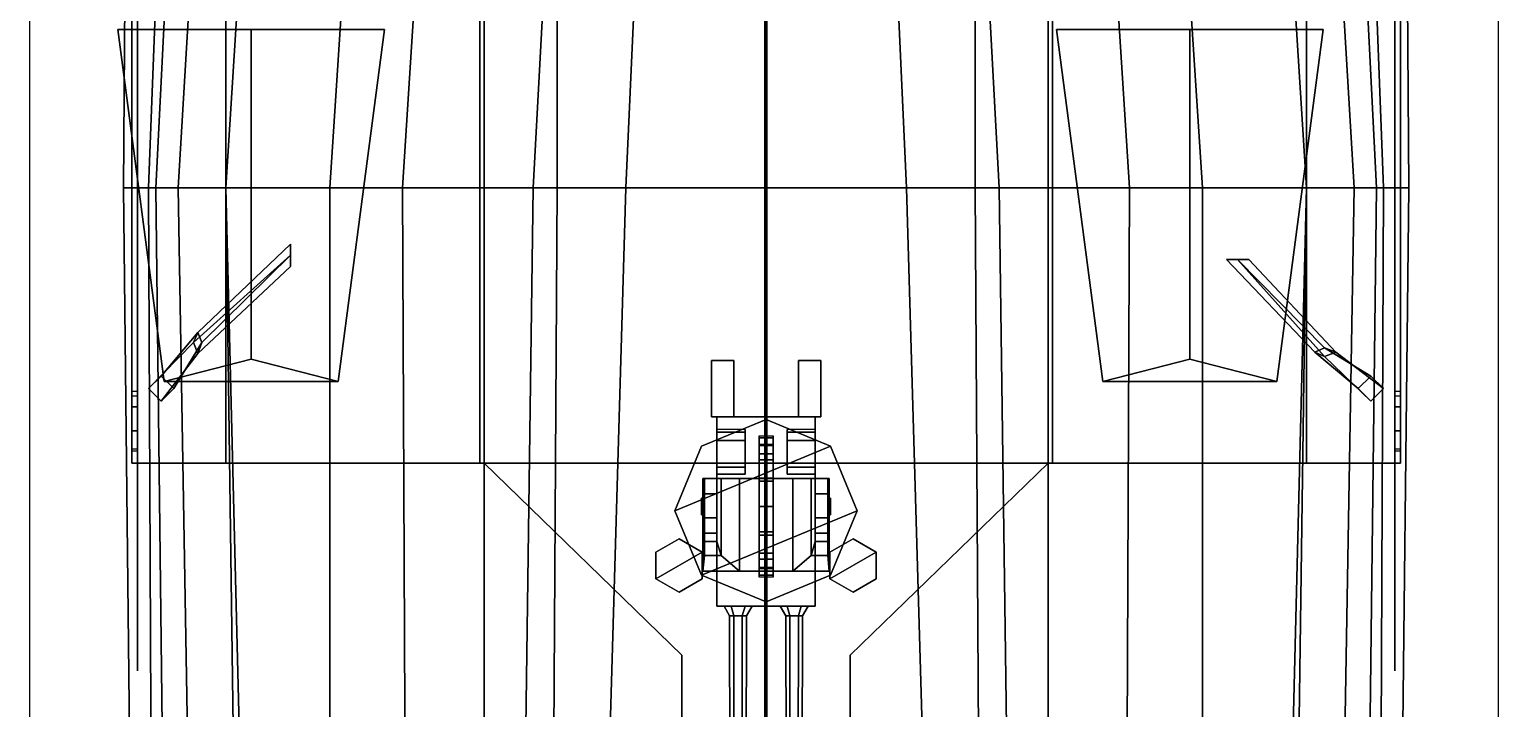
# Model space of a CAD drawing. Header units: millimetres. Extents: x -5.2 to 5.2, y -53.2 to 45.8.
# Drawn here: x -5.25 to 5.22, y -1.81 to 3.03 of the extents above; entities that cross this region are included whole.
import ezdxf

# ---------------------------------------------------------------- set-up
doc = ezdxf.new("R2010")
doc.units = ezdxf.units.MM
doc.header["$XCLIPFRAME"] = 2
for name, color, linetype in [('boats', 1, 'Continuous'), ('drawing', 9, 'Continuous'), ('gun', 1, 'Continuous'), ('railings', 6, 'Continuous'), ('sleeve', 5, 'Continuous'), ('superstructure', 3, 'Continuous'), ('turret', 2, 'Continuous')]:
    doc.layers.add(name, color=color, linetype=linetype)
picture_1 = doc.add_image_def('image1.gif', size_in_pixel=(3078, 4230))

msp = doc.modelspace()

# ---------------------------------------------------------------- linework, layer by layer
for points in [[(-4.48, 16.01, 2.84), (-3.86, 16.01, -0.05), (-4.4, 1.9, -0.05), (-4.58, 1.9, 2.84)], [(-3.85, 16.01, 2.93), (-4.48, 16.01, 2.84), (-4.58, 1.9, 2.84), (-3.85, 1.9, 2.93)], [(-3.85, 16.01, 5.01), (-4.52, 16.01, 4.94), (-4.52, -0.06, 4.89), (-3.85, -0.06, 4.96)], [(-4.52, 16.01, 4.94), (4.52, 16.01, 4.94), (4.52, -0.06, 4.89), (-4.52, -0.06, 4.89)], [(-4.52, 16.01, 4.94), (-4.52, 16.01, 4.84), (-4.52, -0.06, 4.72), (-4.52, -0.06, 4.89)], [(-4.48, -0.06, 4.72), (-4.48, 16.01, 4.84), (-4.48, 16.01, 4.94), (-4.48, -0.06, 4.89)], [(-3.86, 16.01, -0.05), (-3.64, 16.01, -0.6), (-4.35, 1.9, -0.6), (-4.4, 1.9, -0.05)], [(-3.64, 16.01, -0.6), (-3.35, 16.01, -1.15), (-4.19, 1.9, -1.15), (-4.35, 1.9, -0.6)], [(-3.35, 16.01, -1.15), (-2.96, 16.01, -1.7), (-3.85, 1.9, -1.7), (-4.19, 1.9, -1.15)], [(-2.96, 16.01, -1.7), (-2.19, 16.01, -2.46), (-3.11, 1.9, -2.46), (-3.85, 1.9, -1.7)], [(-1.49, 16.01, 3.07), (-3.85, 16.01, 2.93), (-3.85, 1.9, 2.93), (-1.49, 1.9, 3.07)], [(-2.04, 16.01, 5.1), (-3.85, 16.01, 5.01), (-3.85, -0.06, 4.96), (-2.04, -0.06, 5.05)], [(-2.19, 16.01, -2.46), (-1.69, 16.01, -2.76), (-2.59, 1.9, -2.76), (-3.11, 1.9, -2.46)], [(-1.69, 16.01, -2.76), (-0.9, 16.01, -3.2), (-1.66, 1.9, -3.2), (-2.59, 1.9, -2.76)], [(0, 16.01, 5.1), (-2.04, 16.01, 5.1), (-2.04, -0.06, 5.05), (0, -0.06, 5.05)], [(-0.9, 16.01, -3.2), (-0.36, 16.01, -3.4), (-1, 1.9, -3.4), (-1.66, 1.9, -3.2)], [(0, 16.01, 3.07), (-1.49, 16.01, 3.07), (-1.49, 1.9, 3.07), (0, 1.9, 3.07)], [(0, 1.9, -3.5), (-1, 1.9, -3.4), (-0.36, 16.01, -3.4), (0, 16.01, -3.5)], [(0, 1.9, 3.07), (1.49, 1.9, 3.07), (1.49, 16.01, 3.07), (0, 16.01, 3.07)], [(0, 16.01, -3.5), (0.36, 16.01, -3.4), (1, 1.9, -3.4), (0, 1.9, -3.5)], [(0, -0.06, 5.05), (2.04, -0.06, 5.05), (2.04, 16.01, 5.1), (0, 16.01, 5.1)], [(1.66, 1.9, -3.2), (1, 1.9, -3.4), (0.36, 16.01, -3.4), (0.9, 16.01, -3.2)], [(2.59, 1.9, -2.76), (1.66, 1.9, -3.2), (0.9, 16.01, -3.2), (1.69, 16.01, -2.76)], [(1.49, 1.9, 3.07), (3.85, 1.9, 2.93), (3.85, 16.01, 2.93), (1.49, 16.01, 3.07)], [(3.11, 1.9, -2.46), (2.59, 1.9, -2.76), (1.69, 16.01, -2.76), (2.19, 16.01, -2.46)], [(2.04, -0.06, 5.05), (3.85, -0.06, 4.96), (3.85, 16.01, 5.01), (2.04, 16.01, 5.1)], [(3.85, 1.9, -1.7), (3.11, 1.9, -2.46), (2.19, 16.01, -2.46), (2.96, 16.01, -1.7)], [(4.19, 1.9, -1.15), (3.85, 1.9, -1.7), (2.96, 16.01, -1.7), (3.35, 16.01, -1.15)], [(4.35, 1.9, -0.6), (4.19, 1.9, -1.15), (3.35, 16.01, -1.15), (3.64, 16.01, -0.6)], [(4.4, 1.9, -0.05), (4.35, 1.9, -0.6), (3.64, 16.01, -0.6), (3.86, 16.01, -0.05)], [(3.85, 1.9, 2.93), (4.58, 1.9, 2.84), (4.48, 16.01, 2.84), (3.85, 16.01, 2.93)], [(3.85, -0.06, 4.96), (4.52, -0.06, 4.89), (4.52, 16.01, 4.94), (3.85, 16.01, 5.01)], [(4.58, 1.9, 2.84), (4.4, 1.9, -0.05), (3.86, 16.01, -0.05), (4.48, 16.01, 2.84)], [(4.48, 16.01, 4.94), (4.48, 16.01, 4.84), (4.48, -0.06, 4.72), (4.48, -0.06, 4.89)], [(4.52, -0.06, 4.72), (4.52, 16.01, 4.84), (4.52, 16.01, 4.94), (4.52, -0.06, 4.89)], [(-4.52, -0.06, 4.72), (-4.52, 7.871, 4.779), (-4.48, 7.871, 4.779), (-4.48, -0.06, 4.72)], [(-0.01, -21.23, 12.44), (0.005, -21.23, 12.449), (0.005, 7.86, 19.67), (-0.01, 7.86, 19.66)], [(0.005, -21.23, 12.431), (-0.01, -21.23, 12.44), (-0.01, 7.86, 19.66), (0.005, 7.86, 19.65)], [(0.005, -21.23, 12.449), (0.005, -21.23, 12.431), (0.005, 7.86, 19.65), (0.005, 7.86, 19.67)], [(4.48, -0.06, 4.72), (4.48, 7.871, 4.779), (4.52, 7.871, 4.779), (4.52, -0.06, 4.72)], [(-4.58, 1.9, 2.84), (-4.4, 1.9, -0.05), (-4.35, -9.8, -0.05), (-4.45, -9.8, 2.87)], [(-3.85, 1.9, 2.93), (-4.58, 1.9, 2.84), (-4.45, -9.8, 2.87), (-3.56, -9.8, 2.98)], [(-4.4, 1.9, -0.05), (-4.35, 1.9, -0.6), (-4.21, -9.8, -0.6), (-4.35, -9.8, -0.05)], [(-4.35, 1.9, -0.6), (-4.19, 1.9, -1.15), (-3.99, -9.8, -1.15), (-4.21, -9.8, -0.6)], [(-4.19, 1.9, -1.15), (-3.85, 1.9, -1.7), (-3.69, -9.8, -1.7), (-3.99, -9.8, -1.15)], [(-3.85, 1.9, -1.7), (-3.11, 1.9, -2.46), (-3.11, -9.8, -2.46), (-3.69, -9.8, -1.7)], [(-1.49, 1.9, 3.07), (-3.85, 1.9, 2.93), (-3.56, -9.8, 2.98), (-1.56, -9.8, 3.08)], [(-3.11, 1.9, -2.46), (-2.59, 1.9, -2.76), (-2.54, -9.8, -2.96), (-3.11, -9.8, -2.46)], [(-2.59, 1.9, -2.76), (-1.66, 1.9, -3.2), (-1.82, -9.8, -3.35), (-2.54, -9.8, -2.96)], [(-1.66, 1.9, -3.2), (-1, 1.9, -3.4), (-1.34, -9.8, -3.45), (-1.82, -9.8, -3.35)], [(0, 1.9, 3.07), (-1.49, 1.9, 3.07), (-1.56, -9.8, 3.08), (0, -9.8, 3.08)], [(0, -9.8, -3.48), (-1.34, -9.8, -3.45), (-1, 1.9, -3.4), (0, 1.9, -3.5)], [(0, 1.9, -3.5), (1, 1.9, -3.4), (1.34, -9.8, -3.45), (0, -9.8, -3.48)], [(0, -9.8, 3.08), (1.56, -9.8, 3.08), (1.49, 1.9, 3.07), (0, 1.9, 3.07)], [(1.82, -9.8, -3.35), (1.34, -9.8, -3.45), (1, 1.9, -3.4), (1.66, 1.9, -3.2)], [(1.56, -9.8, 3.08), (3.56, -9.8, 2.98), (3.85, 1.9, 2.93), (1.49, 1.9, 3.07)], [(2.54, -9.8, -2.96), (1.82, -9.8, -3.35), (1.66, 1.9, -3.2), (2.59, 1.9, -2.76)], [(3.11, -9.8, -2.46), (2.54, -9.8, -2.96), (2.59, 1.9, -2.76), (3.11, 1.9, -2.46)], [(3.69, -9.8, -1.7), (3.11, -9.8, -2.46), (3.11, 1.9, -2.46), (3.85, 1.9, -1.7)], [(3.56, -9.8, 2.98), (4.45, -9.8, 2.87), (4.58, 1.9, 2.84), (3.85, 1.9, 2.93)], [(3.99, -9.8, -1.15), (3.69, -9.8, -1.7), (3.85, 1.9, -1.7), (4.19, 1.9, -1.15)], [(4.21, -9.8, -0.6), (3.99, -9.8, -1.15), (4.19, 1.9, -1.15), (4.35, 1.9, -0.6)], [(4.35, -9.8, -0.05), (4.21, -9.8, -0.6), (4.35, 1.9, -0.6), (4.4, 1.9, -0.05)], [(4.45, -9.8, 2.87), (4.35, -9.8, -0.05), (4.4, 1.9, -0.05), (4.58, 1.9, 2.84)], [(-4.05, 0.87, 7.55), (-4.08, 0.8, 7.58), (-3.39, 1.42, 8.03), (-3.39, 1.5, 7.98)], [(-4.02, 0.8, 7.52), (-4.05, 0.87, 7.55), (-3.39, 1.5, 7.98), (-3.39, 1.42, 7.93)], [(-3.39, 1.5, 7.98), (-3.39, 1.42, 8.03), (-3.39, 1.34, 7.98), (-3.39, 1.42, 7.93)], [(-4.08, 0.8, 7.58), (-4.05, 0.72, 7.55), (-3.39, 1.34, 7.98), (-3.39, 1.42, 8.03)], [(-4.05, 0.72, 7.55), (-4.02, 0.8, 7.52), (-3.39, 1.42, 7.93), (-3.39, 1.34, 7.98)], [(3.91, 0.73, 7.55), (3.98, 0.7, 7.58), (3.36, 1.39, 8.03), (3.28, 1.39, 7.98)], [(3.98, 0.76, 7.52), (3.91, 0.73, 7.55), (3.28, 1.39, 7.98), (3.36, 1.39, 7.93)], [(3.28, 1.39, 7.98), (3.36, 1.39, 8.03), (3.44, 1.39, 7.98), (3.36, 1.39, 7.93)], [(3.98, 0.7, 7.58), (4.06, 0.73, 7.55), (3.44, 1.39, 7.98), (3.36, 1.39, 8.03)], [(4.06, 0.73, 7.55), (3.98, 0.76, 7.52), (3.36, 1.39, 7.93), (3.44, 1.39, 7.98)], [(-4.31, 0.56, 7.02), (-4.4, 0.47, 7.02), (-4.08, 0.8, 7.58), (-4.05, 0.87, 7.55)], [(-4.22, 0.47, 7.02), (-4.31, 0.56, 7.02), (-4.05, 0.87, 7.55), (-4.02, 0.8, 7.52)], [(-4.4, 0.47, 7.02), (-4.31, 0.38, 7.02), (-4.05, 0.72, 7.55), (-4.08, 0.8, 7.58)], [(-4.31, 0.38, 7.02), (-4.22, 0.47, 7.02), (-4.02, 0.8, 7.52), (-4.05, 0.72, 7.55)], [(4.31, 0.56, 7.02), (4.22, 0.47, 7.02), (3.91, 0.73, 7.55), (3.98, 0.76, 7.52)], [(4.4, 0.47, 7.02), (4.31, 0.56, 7.02), (3.98, 0.76, 7.52), (4.06, 0.73, 7.55)], [(4.22, 0.47, 7.02), (4.31, 0.38, 7.02), (3.98, 0.7, 7.58), (3.91, 0.73, 7.55)], [(4.31, 0.38, 7.02), (4.4, 0.47, 7.02), (4.06, 0.73, 7.55), (3.98, 0.7, 7.58)], [(-4.31, 0.56, 4.89), (-4.4, 0.47, 4.89), (-4.4, 0.47, 7.02), (-4.31, 0.56, 7.02)], [(-4.22, 0.47, 4.89), (-4.31, 0.56, 4.89), (-4.31, 0.56, 7.02), (-4.22, 0.47, 7.02)], [(4.31, 0.56, 4.89), (4.22, 0.47, 4.89), (4.22, 0.47, 7.02), (4.31, 0.56, 7.02)], [(4.4, 0.47, 4.89), (4.31, 0.56, 4.89), (4.31, 0.56, 7.02), (4.4, 0.47, 7.02)], [(-4.52, 0.04, 2.84), (-4.52, 0.17, 3.33), (-4.52, 0.34, 3.33), (-4.52, 0.45, 2.84)], [(-4.52, 0.45, 2.84), (-4.52, 0.34, 3.33), (-4.48, 0.34, 3.33), (-4.48, 0.45, 2.84)], [(-4.48, 0.34, 3.33), (-4.48, 0.17, 3.33), (-4.48, 0.04, 2.84), (-4.48, 0.45, 2.84)], [(-4.4, 0.47, 4.89), (-4.31, 0.38, 4.89), (-4.31, 0.38, 7.02), (-4.4, 0.47, 7.02)], [(-4.31, 0.38, 4.89), (-4.22, 0.47, 4.89), (-4.22, 0.47, 7.02), (-4.31, 0.38, 7.02)], [(4.22, 0.47, 4.89), (4.31, 0.38, 4.89), (4.31, 0.38, 7.02), (4.22, 0.47, 7.02)], [(4.31, 0.38, 4.89), (4.4, 0.47, 4.89), (4.4, 0.47, 7.02), (4.31, 0.38, 7.02)], [(4.48, 0.04, 2.84), (4.48, 0.17, 3.33), (4.48, 0.34, 3.33), (4.48, 0.45, 2.84)], [(4.48, 0.45, 2.84), (4.48, 0.34, 3.33), (4.52, 0.34, 3.33), (4.52, 0.45, 2.84)], [(4.52, 0.34, 3.33), (4.52, 0.17, 3.33), (4.52, 0.04, 2.84), (4.52, 0.45, 2.84)], [(-4.48, 0.418, 4.724), (-4.48, 0.34, 4.52), (-4.52, 0.34, 4.52), (-4.52, 0.418, 4.724)], [(-4.52, 0.418, 4.724), (-4.52, 0.34, 4.52), (-4.52, 0.17, 4.52), (-4.52, 0.024, 4.721)], [(-4.52, 0.34, 4.52), (-4.52, 0.34, 3.33), (-4.52, 0.17, 3.33), (-4.52, 0.17, 4.52)], [(-4.48, 0.34, 4.52), (-4.48, 0.34, 3.33), (-4.52, 0.34, 3.33), (-4.52, 0.34, 4.52)], [(-4.48, 0.17, 4.52), (-4.48, 0.34, 4.52), (-4.48, 0.418, 4.724), (-4.48, 0.024, 4.721)], [(-4.48, 0.17, 3.33), (-4.48, 0.34, 3.33), (-4.48, 0.34, 4.52), (-4.48, 0.17, 4.52)], [(4.48, 0.418, 4.724), (4.48, 0.34, 4.52), (4.48, 0.17, 4.52), (4.48, 0.024, 4.721)], [(4.52, 0.418, 4.724), (4.52, 0.34, 4.52), (4.48, 0.34, 4.52), (4.48, 0.418, 4.724)], [(4.48, 0.34, 4.52), (4.48, 0.34, 3.33), (4.48, 0.17, 3.33), (4.48, 0.17, 4.52)], [(4.52, 0.34, 4.52), (4.52, 0.34, 3.33), (4.48, 0.34, 3.33), (4.48, 0.34, 4.52)], [(4.52, 0.17, 4.52), (4.52, 0.34, 4.52), (4.52, 0.418, 4.724), (4.52, 0.024, 4.721)], [(4.52, 0.17, 3.33), (4.52, 0.34, 3.33), (4.52, 0.34, 4.52), (4.52, 0.17, 4.52)], [(-4.52, 0.024, 4.721), (-4.52, 0.17, 4.52), (-4.48, 0.17, 4.52), (-4.48, 0.024, 4.721)], [(-4.52, 0.17, 4.52), (-4.52, 0.17, 3.33), (-4.48, 0.17, 3.33), (-4.48, 0.17, 4.52)], [(-4.48, 0.04, 2.84), (-4.48, 0.17, 3.33), (-4.52, 0.17, 3.33), (-4.52, 0.04, 2.84)], [(4.48, 0.17, 4.52), (4.48, 0.17, 3.33), (4.52, 0.17, 3.33), (4.52, 0.17, 4.52)], [(4.52, 0.04, 2.84), (4.52, 0.17, 3.33), (4.48, 0.17, 3.33), (4.48, 0.04, 2.84)], [(4.48, 0.024, 4.721), (4.48, 0.17, 4.52), (4.52, 0.17, 4.52), (4.52, 0.024, 4.721)], [(-4.52, -0.06, 4.89), (-4.52, -0.06, 4.72), (-4.48, -0.06, 4.72), (-4.48, -0.06, 4.89)], [(4.48, -0.06, 4.89), (4.48, -0.06, 4.72), (4.52, -0.06, 4.72), (4.52, -0.06, 4.89)]]:
    msp.add_3dface(points)
at = {"layer": 'boats'}
for points in [[(-4.29, 0.52, 6.4), (-3.67, 0.68, 5.38), (-3.67, 3.03, 5.38), (-4.62, 3.03, 6.27)], [(-4.62, 3.03, 6.27), (-3.67, 3.03, 5.38), (-3.67, 0.68, 5.38), (-4.29, 0.52, 6.4)], [(-2.72, 3.03, 6.27), (-3.67, 3.03, 5.38), (-3.67, 0.68, 5.38), (-3.05, 0.52, 6.4)], [(-3.05, 0.52, 6.4), (-3.67, 0.68, 5.38), (-3.67, 3.03, 5.38), (-2.72, 3.03, 6.27)], [(2.07, 3.03, 6.27), (3.02, 3.03, 5.38), (3.02, 0.68, 5.38), (2.4, 0.52, 6.4)], [(2.4, 0.52, 6.4), (3.02, 0.68, 5.38), (3.02, 3.03, 5.38), (2.07, 3.03, 6.27)], [(3.64, 0.52, 6.4), (3.02, 0.68, 5.38), (3.02, 3.03, 5.38), (3.97, 3.03, 6.27)], [(3.97, 3.03, 6.27), (3.02, 3.03, 5.38), (3.02, 0.68, 5.38), (3.64, 0.52, 6.4)], [(-4.29, 0.52, 6.4), (-3.67, 0.68, 5.38), (-3.67, 0.68, 5.38), (-3.05, 0.52, 6.4)], [(-3.05, 0.52, 6.4), (-3.67, 0.68, 5.38), (-3.67, 0.68, 5.38), (-4.29, 0.52, 6.4)], [(3.64, 0.52, 6.4), (3.02, 0.68, 5.38), (3.02, 0.68, 5.38), (2.4, 0.52, 6.4)], [(2.4, 0.52, 6.4), (3.02, 0.68, 5.38), (3.02, 0.68, 5.38), (3.64, 0.52, 6.4)]]:
    msp.add_3dface(points, dxfattribs=at)
at = {"layer": 'gun'}
for points in [[(-0.255, -3.19, 6.24), (-0.228, -3.19, 6.288), (-0.23, -1.15, 6.292), (-0.26, -1.15, 6.24)], [(-0.228, -3.19, 6.192), (-0.255, -3.19, 6.24), (-0.26, -1.15, 6.24), (-0.23, -1.15, 6.188)], [(-0.228, -3.19, 6.288), (-0.173, -3.19, 6.288), (-0.17, -1.15, 6.292), (-0.23, -1.15, 6.292)], [(-0.173, -3.19, 6.192), (-0.228, -3.19, 6.192), (-0.23, -1.15, 6.188), (-0.17, -1.15, 6.188)], [(-0.173, -3.19, 6.288), (-0.145, -3.19, 6.24), (-0.14, -1.15, 6.24), (-0.17, -1.15, 6.292)], [(-0.145, -3.19, 6.24), (-0.173, -3.19, 6.192), (-0.17, -1.15, 6.188), (-0.14, -1.15, 6.24)], [(0.145, -3.19, 6.24), (0.172, -3.19, 6.288), (0.17, -1.15, 6.292), (0.14, -1.15, 6.24)], [(0.172, -3.19, 6.192), (0.145, -3.19, 6.24), (0.14, -1.15, 6.24), (0.17, -1.15, 6.188)], [(0.172, -3.19, 6.288), (0.227, -3.19, 6.288), (0.23, -1.15, 6.292), (0.17, -1.15, 6.292)], [(0.227, -3.19, 6.192), (0.172, -3.19, 6.192), (0.17, -1.15, 6.188), (0.23, -1.15, 6.188)], [(0.227, -3.19, 6.288), (0.255, -3.19, 6.24), (0.26, -1.15, 6.24), (0.23, -1.15, 6.292)], [(0.255, -3.19, 6.24), (0.227, -3.19, 6.192), (0.23, -1.15, 6.188), (0.26, -1.15, 6.24)]]:
    msp.add_3dface(points, dxfattribs=at)
at = {"layer": 'railings'}
for points in [[(-4.48, 5.21, 3.87), (-4.48, 5.21, 3.93), (-4.48, -1.48, 3.93), (-4.48, -1.48, 3.87)], [(-4.48, -1.48, 3.87), (-4.48, -1.48, 3.93), (-4.48, 5.21, 3.93), (-4.48, 5.21, 3.87)], [(-4.48, -1.48, 3.46), (-4.48, -1.48, 3.52), (-4.48, 5.21, 3.52), (-4.48, 5.21, 3.46)], [(-4.48, 5.21, 3.46), (-4.48, 5.21, 3.52), (-4.48, -1.48, 3.52), (-4.48, -1.48, 3.46)], [(-4.48, 5.21, 3.22), (-4.48, 5.21, 3.28), (-4.48, -1.48, 3.28), (-4.48, -1.48, 3.22)], [(-4.48, -1.48, 3.22), (-4.48, -1.48, 3.28), (-4.48, 5.21, 3.28), (-4.48, 5.21, 3.22)], [(4.48, -1.48, 3.22), (4.48, -1.48, 3.28), (4.48, 5.21, 3.28), (4.48, 5.21, 3.22)], [(4.48, 5.21, 3.22), (4.48, 5.21, 3.28), (4.48, -1.48, 3.28), (4.48, -1.48, 3.22)], [(4.48, 5.21, 3.46), (4.48, 5.21, 3.52), (4.48, -1.48, 3.52), (4.48, -1.48, 3.46)], [(4.48, -1.48, 3.46), (4.48, -1.48, 3.52), (4.48, 5.21, 3.52), (4.48, 5.21, 3.46)], [(4.48, -1.48, 3.87), (4.48, -1.48, 3.93), (4.48, 5.21, 3.93), (4.48, 5.21, 3.87)], [(4.48, 5.21, 3.87), (4.48, 5.21, 3.93), (4.48, -1.48, 3.93), (4.48, -1.48, 3.87)], [(-4.48, 1.73, 2.84), (-4.48, 1.79, 2.84), (-4.48, 1.79, 3.93), (-4.48, 1.73, 3.93)], [(-4.48, 1.73, 3.93), (-4.48, 1.79, 3.93), (-4.48, 1.79, 2.84), (-4.48, 1.73, 2.84)], [(4.48, 1.73, 2.84), (4.48, 1.79, 2.84), (4.48, 1.79, 3.93), (4.48, 1.73, 3.93)], [(4.48, 1.73, 3.93), (4.48, 1.79, 3.93), (4.48, 1.79, 2.84), (4.48, 1.73, 2.84)], [(-4.48, -0.01, 2.84), (-4.48, 0.05, 2.84), (-4.48, 0.05, 3.93), (-4.48, -0.01, 3.93)], [(-4.48, -0.01, 3.93), (-4.48, 0.05, 3.93), (-4.48, 0.05, 2.84), (-4.48, -0.01, 2.84)], [(4.48, -0.01, 2.84), (4.48, 0.05, 2.84), (4.48, 0.05, 3.93), (4.48, -0.01, 3.93)], [(4.48, -0.01, 3.93), (4.48, 0.05, 3.93), (4.48, 0.05, 2.84), (4.48, -0.01, 2.84)], [(-2.01, -0.13, 5.02), (-2.01, -0.07, 5.02), (-2.01, -0.07, 5.94), (-2.01, -0.13, 5.94)], [(-2.01, -0.13, 5.94), (-2.01, -0.07, 5.94), (-2.01, -0.07, 5.02), (-2.01, -0.13, 5.02)], [(2.01, -0.13, 5.94), (2.01, -0.07, 5.94), (2.01, -0.07, 5.02), (2.01, -0.13, 5.02)], [(2.01, -0.13, 5.02), (2.01, -0.07, 5.02), (2.01, -0.07, 5.94), (2.01, -0.13, 5.94)], [(-2.01, -2.19, 5.85), (-2.01, -2.19, 5.91), (-2.01, -0.13, 5.94), (-2.01, -0.13, 5.88)], [(-2.01, -0.13, 5.88), (-2.01, -0.13, 5.94), (-2.01, -2.19, 5.91), (-2.01, -2.19, 5.85)], [(-2.01, -0.13, 5.56), (-2.01, -0.13, 5.62), (-2.01, -2.19, 5.59), (-2.01, -2.19, 5.53)], [(-2.01, -2.19, 5.53), (-2.01, -2.19, 5.59), (-2.01, -0.13, 5.62), (-2.01, -0.13, 5.56)], [(2.01, -2.19, 5.53), (2.01, -2.19, 5.59), (2.01, -0.13, 5.62), (2.01, -0.13, 5.56)], [(2.01, -0.13, 5.56), (2.01, -0.13, 5.62), (2.01, -2.19, 5.59), (2.01, -2.19, 5.53)], [(2.01, -0.13, 5.88), (2.01, -0.13, 5.94), (2.01, -2.19, 5.91), (2.01, -2.19, 5.85)], [(2.01, -2.19, 5.85), (2.01, -2.19, 5.91), (2.01, -0.13, 5.94), (2.01, -0.13, 5.88)], [(-4.48, -1.54, 3.93), (-4.48, -1.48, 3.93), (-4.48, -1.48, 2.84), (-4.48, -1.54, 2.84)], [(-4.48, -1.54, 2.84), (-4.48, -1.48, 2.84), (-4.48, -1.48, 3.93), (-4.48, -1.54, 3.93)], [(4.48, -1.54, 3.93), (4.48, -1.48, 3.93), (4.48, -1.48, 2.84), (4.48, -1.54, 2.84)], [(4.48, -1.54, 2.84), (4.48, -1.48, 2.84), (4.48, -1.48, 3.93), (4.48, -1.54, 3.93)]]:
    msp.add_3dface(points, dxfattribs=at)
at = {"layer": 'sleeve'}
for points in [[(-0.23, 0.67, 6.41), (-0.23, 0.67, 6.18), (-0.39, 0.67, 6.18), (-0.39, 0.67, 6.41)], [(-0.39, 0.67, 6.41), (-0.39, 0.67, 6.18), (-0.39, 0.27, 6.18), (-0.39, 0.27, 6.41)], [(-0.39, 0.67, 6.18), (-0.23, 0.67, 6.18), (-0.23, 0.27, 6.18), (-0.39, 0.27, 6.18)], [(-0.39, 0.27, 6.41), (-0.23, 0.27, 6.41), (-0.23, 0.67, 6.41), (-0.39, 0.67, 6.41)], [(-0.23, 0.27, 6.41), (-0.23, 0.27, 6.18), (-0.23, 0.67, 6.18), (-0.23, 0.67, 6.41)], [(0.23, 0.67, 6.41), (0.23, 0.67, 6.18), (0.23, 0.27, 6.18), (0.23, 0.27, 6.41)], [(0.23, 0.27, 6.41), (0.39, 0.27, 6.41), (0.39, 0.67, 6.41), (0.23, 0.67, 6.41)], [(0.23, 0.67, 6.18), (0.39, 0.67, 6.18), (0.39, 0.27, 6.18), (0.23, 0.27, 6.18)], [(0.39, 0.67, 6.41), (0.39, 0.67, 6.18), (0.23, 0.67, 6.18), (0.23, 0.67, 6.41)], [(0.39, 0.27, 6.41), (0.39, 0.27, 6.18), (0.39, 0.67, 6.18), (0.39, 0.67, 6.41)], [(-0.39, 0.27, 6.18), (-0.35, 0.27, 6.18), (-0.35, 0.27, 6.41), (-0.39, 0.27, 6.41)], [(0.35, 0.27, 6.49), (0.35, 0.27, 6.12), (-0.35, 0.27, 6.12), (-0.35, 0.27, 6.49)], [(-0.35, 0.27, 6.49), (-0.35, 0.27, 6.12), (-0.35, -1.08, 6.12), (-0.35, -1.08, 6.49)], [(-0.35, 0.27, 6.12), (0.35, 0.27, 6.12), (0.35, -1.08, 6.12), (-0.35, -1.08, 6.12)], [(-0.35, -1.08, 6.49), (0.35, -1.08, 6.49), (0.35, 0.27, 6.49), (-0.35, 0.27, 6.49)], [(0.35, -1.08, 6.49), (0.35, -1.08, 6.12), (0.35, 0.27, 6.12), (0.35, 0.27, 6.49)], [(0.35, 0.27, 6.18), (0.39, 0.27, 6.18), (0.39, 0.27, 6.41), (0.35, 0.27, 6.41)], [(-0.15, 0.16, 6.7), (-0.15, 0.18, 6.49), (-0.35, 0.18, 6.49), (-0.35, 0.16, 6.7)], [(-0.35, 0.16, 6.7), (-0.35, 0.18, 6.49), (-0.35, -0.09, 6.49), (-0.35, -0.09, 6.58)], [(-0.15, 0.1, 6.8), (-0.15, 0.16, 6.7), (-0.35, 0.16, 6.7), (-0.35, 0.1, 6.8)], [(-0.35, 0.1, 6.8), (-0.35, 0.16, 6.7), (-0.35, -0.09, 6.58), (-0.35, -0.14, 6.73)], [(-0.15, -0.09, 6.58), (-0.15, -0.09, 6.49), (-0.15, 0.18, 6.49), (-0.15, 0.16, 6.7)], [(-0.15, -0.14, 6.73), (-0.15, -0.09, 6.58), (-0.15, 0.16, 6.7), (-0.15, 0.1, 6.8)], [(-0.05, 0.12, 6.047), (-0.05, 0.134, 6.12), (0.05, 0.134, 6.12), (0.05, 0.12, 6.047)], [(-0.05, 0.12, 6.047), (-0.05, 0.134, 6.12), (-0.05, 0.074, 6.12), (-0.05, 0.064, 6.07)], [(-0.05, 0.005, 5.875), (-0.05, 0.12, 6.047), (0.05, 0.12, 6.047), (0.05, 0.005, 5.875)], [(-0.05, 0.005, 5.875), (-0.05, 0.12, 6.047), (-0.05, 0.064, 6.07), (-0.05, -0.038, 5.918)], [(0.05, 0.12, 6.047), (0.05, 0.134, 6.12), (0.05, 0.074, 6.12), (0.05, 0.064, 6.07)], [(0.05, 0.005, 5.875), (0.05, 0.12, 6.047), (0.05, 0.064, 6.07), (0.05, -0.038, 5.918)], [(0.35, 0.16, 6.7), (0.35, 0.18, 6.49), (0.15, 0.18, 6.49), (0.15, 0.16, 6.7)], [(0.15, 0.16, 6.7), (0.15, 0.18, 6.49), (0.15, -0.09, 6.49), (0.15, -0.09, 6.58)], [(0.15, 0.1, 6.8), (0.15, 0.16, 6.7), (0.15, -0.09, 6.58), (0.15, -0.14, 6.73)], [(0.35, 0.1, 6.8), (0.35, 0.16, 6.7), (0.15, 0.16, 6.7), (0.15, 0.1, 6.8)], [(0.35, -0.09, 6.58), (0.35, -0.09, 6.49), (0.35, 0.18, 6.49), (0.35, 0.16, 6.7)], [(0.35, -0.14, 6.73), (0.35, -0.09, 6.58), (0.35, 0.16, 6.7), (0.35, 0.1, 6.8)], [(-0.35, -0.14, 6.73), (-0.15, -0.14, 6.73), (-0.15, 0.1, 6.8), (-0.35, 0.1, 6.8)], [(-0.05, 0.064, 6.07), (-0.05, 0.074, 6.12), (0.05, 0.074, 6.12), (0.05, 0.064, 6.07)], [(-0.05, -0.038, 5.918), (-0.05, 0.064, 6.07), (0.05, 0.064, 6.07), (0.05, -0.038, 5.918)], [(-0.05, -0.167, 5.76), (-0.05, 0.005, 5.875), (0.05, 0.005, 5.875), (0.05, -0.167, 5.76)], [(-0.05, -0.167, 5.76), (-0.05, 0.005, 5.875), (-0.05, -0.038, 5.918), (-0.05, -0.19, 5.816)], [(0.05, -0.167, 5.76), (0.05, 0.005, 5.875), (0.05, -0.038, 5.918), (0.05, -0.19, 5.816)], [(0.15, -0.14, 6.73), (0.35, -0.14, 6.73), (0.35, 0.1, 6.8), (0.15, 0.1, 6.8)], [(-0.35, -0.09, 6.58), (-0.15, -0.09, 6.58), (-0.15, -0.14, 6.73), (-0.35, -0.14, 6.73)], [(-0.35, -0.09, 6.49), (-0.15, -0.09, 6.49), (-0.15, -0.09, 6.58), (-0.35, -0.09, 6.58)], [(-0.05, -0.19, 5.816), (-0.05, -0.038, 5.918), (0.05, -0.038, 5.918), (0.05, -0.19, 5.816)], [(0.15, -0.09, 6.49), (0.35, -0.09, 6.49), (0.35, -0.09, 6.58), (0.15, -0.09, 6.58)], [(0.15, -0.09, 6.58), (0.35, -0.09, 6.58), (0.35, -0.14, 6.73), (0.15, -0.14, 6.73)], [(-0.05, -0.37, 5.72), (-0.05, -0.167, 5.76), (0.05, -0.167, 5.76), (0.05, -0.37, 5.72)], [(-0.05, -0.37, 5.72), (-0.05, -0.167, 5.76), (-0.05, -0.19, 5.816), (-0.05, -0.37, 5.78)], [(-0.05, -0.37, 5.78), (-0.05, -0.19, 5.816), (0.05, -0.19, 5.816), (0.05, -0.37, 5.78)], [(0.05, -0.37, 5.72), (0.05, -0.167, 5.76), (0.05, -0.19, 5.816), (0.05, -0.37, 5.78)], [(-0.46, -0.31, 6.25), (-0.46, -0.43, 6.25), (-0.46, -0.4, 6.302), (-0.46, -0.34, 6.302)], [(-0.46, -0.34, 6.198), (-0.46, -0.4, 6.198), (-0.46, -0.43, 6.25), (-0.46, -0.31, 6.25)], [(-0.44, -0.34, 6.302), (-0.44, -0.31, 6.25), (-0.46, -0.31, 6.25), (-0.46, -0.34, 6.302)], [(-0.44, -0.31, 6.25), (-0.44, -0.34, 6.198), (-0.46, -0.34, 6.198), (-0.46, -0.31, 6.25)], [(0.44, -0.31, 6.25), (0.44, -0.34, 6.302), (0.46, -0.34, 6.302), (0.46, -0.31, 6.25)], [(0.44, -0.34, 6.198), (0.44, -0.31, 6.25), (0.46, -0.31, 6.25), (0.46, -0.34, 6.198)], [(0.46, -0.34, 6.302), (0.46, -0.4, 6.302), (0.46, -0.43, 6.25), (0.46, -0.31, 6.25)], [(0.46, -0.31, 6.25), (0.46, -0.43, 6.25), (0.46, -0.4, 6.198), (0.46, -0.34, 6.198)], [(-0.44, -0.4, 6.302), (-0.44, -0.34, 6.302), (-0.46, -0.34, 6.302), (-0.46, -0.4, 6.302)], [(-0.44, -0.34, 6.198), (-0.44, -0.4, 6.198), (-0.46, -0.4, 6.198), (-0.46, -0.34, 6.198)], [(-0.44, -0.43, 6.25), (-0.44, -0.4, 6.302), (-0.46, -0.4, 6.302), (-0.46, -0.43, 6.25)], [(-0.44, -0.4, 6.198), (-0.44, -0.43, 6.25), (-0.46, -0.43, 6.25), (-0.46, -0.4, 6.198)], [(-0.05, -0.573, 5.76), (-0.05, -0.37, 5.72), (0.05, -0.37, 5.72), (0.05, -0.573, 5.76)], [(-0.05, -0.55, 5.816), (-0.05, -0.37, 5.78), (0.05, -0.37, 5.78), (0.05, -0.55, 5.816)], [(-0.05, -0.573, 5.76), (-0.05, -0.37, 5.72), (-0.05, -0.37, 5.78), (-0.05, -0.55, 5.816)], [(0.05, -0.573, 5.76), (0.05, -0.37, 5.72), (0.05, -0.37, 5.78), (0.05, -0.55, 5.816)], [(0.44, -0.34, 6.302), (0.44, -0.4, 6.302), (0.46, -0.4, 6.302), (0.46, -0.34, 6.302)], [(0.44, -0.4, 6.198), (0.44, -0.34, 6.198), (0.46, -0.34, 6.198), (0.46, -0.4, 6.198)], [(0.44, -0.4, 6.302), (0.44, -0.43, 6.25), (0.46, -0.43, 6.25), (0.46, -0.4, 6.302)], [(0.44, -0.43, 6.25), (0.44, -0.4, 6.198), (0.46, -0.4, 6.198), (0.46, -0.43, 6.25)], [(-0.05, -0.702, 5.918), (-0.05, -0.55, 5.816), (0.05, -0.55, 5.816), (0.05, -0.702, 5.918)], [(-0.05, -0.745, 5.875), (-0.05, -0.573, 5.76), (-0.05, -0.55, 5.816), (-0.05, -0.702, 5.918)], [(-0.05, -0.745, 5.875), (-0.05, -0.573, 5.76), (0.05, -0.573, 5.76), (0.05, -0.745, 5.875)], [(0.05, -0.745, 5.875), (0.05, -0.573, 5.76), (0.05, -0.55, 5.816), (0.05, -0.702, 5.918)], [(-0.05, -0.804, 6.07), (-0.05, -0.702, 5.918), (0.05, -0.702, 5.918), (0.05, -0.804, 6.07)], [(-0.05, -0.86, 6.047), (-0.05, -0.745, 5.875), (-0.05, -0.702, 5.918), (-0.05, -0.804, 6.07)], [(0.05, -0.86, 6.047), (0.05, -0.745, 5.875), (0.05, -0.702, 5.918), (0.05, -0.804, 6.07)], [(-0.05, -0.86, 6.047), (-0.05, -0.745, 5.875), (0.05, -0.745, 5.875), (0.05, -0.86, 6.047)], [(-0.05, -0.814, 6.12), (-0.05, -0.804, 6.07), (0.05, -0.804, 6.07), (0.05, -0.814, 6.12)], [(-0.05, -0.874, 6.12), (-0.05, -0.86, 6.047), (-0.05, -0.804, 6.07), (-0.05, -0.814, 6.12)], [(0.05, -0.874, 6.12), (0.05, -0.86, 6.047), (0.05, -0.804, 6.07), (0.05, -0.814, 6.12)], [(-0.05, -0.874, 6.12), (-0.05, -0.86, 6.047), (0.05, -0.86, 6.047), (0.05, -0.874, 6.12)], [(-0.35, -1.08, 6.12), (0.35, -1.08, 6.12), (0.35, -1.08, 6.49), (-0.35, -1.08, 6.49)], [(-0.26, -1.15, 6.24), (-0.23, -1.15, 6.292), (-0.25, -1.08, 6.327), (-0.3, -1.08, 6.24)], [(-0.23, -1.15, 6.188), (-0.26, -1.15, 6.24), (-0.3, -1.08, 6.24), (-0.25, -1.08, 6.153)], [(-0.23, -1.15, 6.292), (-0.17, -1.15, 6.292), (-0.15, -1.08, 6.327), (-0.25, -1.08, 6.327)], [(-0.17, -1.15, 6.188), (-0.23, -1.15, 6.188), (-0.25, -1.08, 6.153), (-0.15, -1.08, 6.153)], [(-0.17, -1.15, 6.292), (-0.14, -1.15, 6.24), (-0.1, -1.08, 6.24), (-0.15, -1.08, 6.327)], [(-0.14, -1.15, 6.24), (-0.17, -1.15, 6.188), (-0.15, -1.08, 6.153), (-0.1, -1.08, 6.24)], [(0.14, -1.15, 6.24), (0.17, -1.15, 6.292), (0.15, -1.08, 6.327), (0.1, -1.08, 6.24)], [(0.17, -1.15, 6.188), (0.14, -1.15, 6.24), (0.1, -1.08, 6.24), (0.15, -1.08, 6.153)], [(0.17, -1.15, 6.292), (0.23, -1.15, 6.292), (0.25, -1.08, 6.327), (0.15, -1.08, 6.327)], [(0.23, -1.15, 6.188), (0.17, -1.15, 6.188), (0.15, -1.08, 6.153), (0.25, -1.08, 6.153)], [(0.23, -1.15, 6.292), (0.26, -1.15, 6.24), (0.3, -1.08, 6.24), (0.25, -1.08, 6.327)], [(0.26, -1.15, 6.24), (0.23, -1.15, 6.188), (0.25, -1.08, 6.153), (0.3, -1.08, 6.24)]]:
    msp.add_3dface(points, dxfattribs=at)
at = {"layer": 'superstructure'}
for points in [[(2.01, -2.19, 5.02), (2.01, 8.24, 5.02), (-2.01, 8.24, 5.02), (-2.01, -2.19, 5.02)], [(-2.01, 8.24, 5.02), (-2.01, 8.24, 3.04), (-2.01, -0.06, 3.04), (-2.01, -0.06, 5.02)], [(2.01, -0.06, 3.04), (2.01, 8.24, 3.04), (2.01, 8.24, 5.02), (2.01, -0.06, 5.02)], [(-2.01, -0.06, 5.02), (-2.01, -0.06, 4.83), (-2.01, -2.19, 4.83), (-2.01, -2.19, 5.02)], [(-2.01, -2.19, 4.83), (-2.01, -0.06, 4.83), (2.01, -0.06, 4.83), (2.01, -2.19, 4.83)], [(-2.01, -0.06, 4.83), (-2.01, -0.06, 3.07), (-0.6, -1.43, 3.07), (-0.6, -1.43, 4.83)], [(0.6, -1.43, 3.07), (2.01, -0.06, 3.07), (2.01, -0.06, 4.83), (0.6, -1.43, 4.83)], [(2.01, -2.19, 4.83), (2.01, -0.06, 4.83), (2.01, -0.06, 5.02), (2.01, -2.19, 5.02)], [(-0.6, -1.43, 4.83), (-0.6, -1.43, 3.07), (-0.6, -9.2, 3.07), (-0.6, -9.2, 4.83)], [(0.6, -9.2, 3.07), (0.6, -1.43, 3.07), (0.6, -1.43, 4.83), (0.6, -9.2, 4.83)]]:
    msp.add_3dface(points, dxfattribs=at)
at = {"layer": 'turret'}
for points in [[(0, 0.25, 5.24), (-0.46, 0.06, 5.24), (-0.65, -0.4, 5.24), (0.46, 0.06, 5.24)], [(-0.46, 0.06, 5.24), (0, 0.25, 5.24), (0, 0.25, 5.02), (-0.46, 0.06, 5.02)], [(0, 0.25, 5.24), (0.46, 0.06, 5.24), (0.46, 0.06, 5.02), (0, 0.25, 5.02)], [(-0.65, -0.4, 5.24), (-0.46, 0.06, 5.24), (-0.46, 0.06, 5.02), (-0.65, -0.4, 5.02)], [(0.46, 0.06, 5.24), (-0.65, -0.4, 5.24), (-0.46, -0.86, 5.24), (0.65, -0.4, 5.24)], [(0.46, 0.06, 5.24), (0.65, -0.4, 5.24), (0.65, -0.4, 5.02), (0.46, 0.06, 5.02)], [(-0.32, -0.17, 5.79), (-0.19, -0.17, 5.65), (-0.45, -0.17, 5.65), (-0.44, -0.17, 5.79)], [(-0.44, -0.17, 5.79), (-0.45, -0.17, 5.65), (-0.45, -0.83, 5.65), (-0.44, -0.72, 5.79)], [(0.45, -0.17, 5.65), (0.45, -0.17, 5.24), (-0.45, -0.17, 5.24), (-0.45, -0.17, 5.65)], [(-0.45, -0.17, 5.65), (-0.45, -0.17, 5.24), (-0.45, -0.83, 5.24), (-0.45, -0.83, 5.65)], [(-0.35, -0.17, 6.22), (-0.35, -0.17, 5.93), (-0.44, -0.17, 5.93), (-0.44, -0.17, 6.22)], [(-0.44, -0.17, 6.22), (-0.44, -0.17, 5.93), (-0.44, -0.62, 5.93), (-0.44, -0.56, 6.22)], [(-0.35, -0.17, 5.93), (-0.32, -0.17, 5.79), (-0.44, -0.17, 5.79), (-0.44, -0.17, 5.93)], [(-0.44, -0.17, 5.93), (-0.44, -0.17, 5.79), (-0.44, -0.72, 5.79), (-0.44, -0.62, 5.93)], [(-0.44, -0.28, 6.41), (-0.44, -0.17, 6.22), (-0.44, -0.56, 6.22), (-0.44, -0.45, 6.41)], [(-0.35, -0.28, 6.41), (-0.35, -0.17, 6.22), (-0.44, -0.17, 6.22), (-0.44, -0.28, 6.41)], [(-0.35, -0.56, 6.22), (-0.35, -0.62, 5.93), (-0.35, -0.17, 5.93), (-0.35, -0.17, 6.22)], [(-0.35, -0.62, 5.93), (-0.32, -0.72, 5.79), (-0.32, -0.17, 5.79), (-0.35, -0.17, 5.93)], [(-0.35, -0.45, 6.41), (-0.35, -0.56, 6.22), (-0.35, -0.17, 6.22), (-0.35, -0.28, 6.41)], [(-0.32, -0.72, 5.79), (-0.19, -0.83, 5.65), (-0.19, -0.17, 5.65), (-0.32, -0.17, 5.79)], [(-0.19, -0.83, 5.65), (0.19, -0.83, 5.65), (0.19, -0.17, 5.65), (-0.19, -0.17, 5.65)], [(0.45, -0.17, 5.65), (0.19, -0.17, 5.65), (0.32, -0.17, 5.79), (0.44, -0.17, 5.79)], [(0.32, -0.17, 5.79), (0.19, -0.17, 5.65), (0.19, -0.83, 5.65), (0.32, -0.72, 5.79)], [(0.44, -0.17, 5.79), (0.32, -0.17, 5.79), (0.35, -0.17, 5.93), (0.44, -0.17, 5.93)], [(0.35, -0.17, 5.93), (0.32, -0.17, 5.79), (0.32, -0.72, 5.79), (0.35, -0.62, 5.93)], [(0.44, -0.17, 5.93), (0.35, -0.17, 5.93), (0.35, -0.17, 6.22), (0.44, -0.17, 6.22)], [(0.35, -0.17, 6.22), (0.35, -0.17, 5.93), (0.35, -0.62, 5.93), (0.35, -0.56, 6.22)], [(0.35, -0.28, 6.41), (0.35, -0.17, 6.22), (0.35, -0.56, 6.22), (0.35, -0.45, 6.41)], [(0.44, -0.17, 6.22), (0.35, -0.17, 6.22), (0.35, -0.28, 6.41), (0.44, -0.28, 6.41)], [(0.44, -0.72, 5.79), (0.45, -0.83, 5.65), (0.45, -0.17, 5.65), (0.44, -0.17, 5.79)], [(0.44, -0.62, 5.93), (0.44, -0.72, 5.79), (0.44, -0.17, 5.79), (0.44, -0.17, 5.93)], [(0.44, -0.56, 6.22), (0.44, -0.62, 5.93), (0.44, -0.17, 5.93), (0.44, -0.17, 6.22)], [(0.44, -0.45, 6.41), (0.44, -0.56, 6.22), (0.44, -0.17, 6.22), (0.44, -0.28, 6.41)], [(0.45, -0.83, 5.65), (0.45, -0.83, 5.24), (0.45, -0.17, 5.24), (0.45, -0.17, 5.65)], [(-0.44, -0.45, 6.41), (-0.35, -0.45, 6.41), (-0.35, -0.28, 6.41), (-0.44, -0.28, 6.41)], [(0.44, -0.28, 6.41), (0.35, -0.28, 6.41), (0.35, -0.45, 6.41), (0.44, -0.45, 6.41)], [(-0.46, -0.86, 5.24), (-0.65, -0.4, 5.24), (-0.65, -0.4, 5.02), (-0.46, -0.86, 5.02)], [(0.65, -0.4, 5.24), (-0.46, -0.86, 5.24), (0, -1.05, 5.24), (0.46, -0.86, 5.24)], [(0.65, -0.4, 5.24), (0.46, -0.86, 5.24), (0.46, -0.86, 5.02), (0.65, -0.4, 5.02)], [(-0.44, -0.56, 6.22), (-0.35, -0.56, 6.22), (-0.35, -0.45, 6.41), (-0.44, -0.45, 6.41)], [(0.35, -0.45, 6.41), (0.35, -0.56, 6.22), (0.44, -0.56, 6.22), (0.44, -0.45, 6.41)], [(-0.785, -0.695, 5.61), (-0.62, -0.6, 5.61), (-0.62, -0.6, 5.56), (-0.785, -0.695, 5.56)], [(-0.62, -0.6, 5.61), (-0.785, -0.695, 5.61), (-0.785, -0.885, 5.61), (-0.455, -0.695, 5.61)], [(-0.785, -0.695, 5.56), (-0.62, -0.6, 5.56), (-0.455, -0.695, 5.56), (-0.785, -0.885, 5.56)], [(-0.62, -0.6, 5.61), (-0.455, -0.695, 5.61), (-0.455, -0.695, 5.56), (-0.62, -0.6, 5.56)], [(-0.44, -0.62, 5.93), (-0.35, -0.62, 5.93), (-0.35, -0.56, 6.22), (-0.44, -0.56, 6.22)], [(-0.44, -0.72, 5.79), (-0.32, -0.72, 5.79), (-0.35, -0.62, 5.93), (-0.44, -0.62, 5.93)], [(0.35, -0.62, 5.93), (0.32, -0.72, 5.79), (0.44, -0.72, 5.79), (0.44, -0.62, 5.93)], [(0.35, -0.56, 6.22), (0.35, -0.62, 5.93), (0.44, -0.62, 5.93), (0.44, -0.56, 6.22)], [(0.455, -0.695, 5.61), (0.62, -0.6, 5.61), (0.62, -0.6, 5.56), (0.455, -0.695, 5.56)], [(0.62, -0.6, 5.61), (0.455, -0.695, 5.61), (0.455, -0.885, 5.61), (0.785, -0.695, 5.61)], [(0.455, -0.695, 5.56), (0.62, -0.6, 5.56), (0.785, -0.695, 5.56), (0.455, -0.885, 5.56)], [(0.62, -0.6, 5.61), (0.785, -0.695, 5.61), (0.785, -0.695, 5.56), (0.62, -0.6, 5.56)], [(-0.785, -0.885, 5.61), (-0.785, -0.695, 5.61), (-0.785, -0.695, 5.56), (-0.785, -0.885, 5.56)], [(-0.455, -0.695, 5.61), (-0.785, -0.885, 5.61), (-0.62, -0.98, 5.61), (-0.455, -0.885, 5.61)], [(-0.785, -0.885, 5.56), (-0.455, -0.695, 5.56), (-0.455, -0.885, 5.56), (-0.62, -0.98, 5.56)], [(-0.455, -0.695, 5.61), (-0.455, -0.885, 5.61), (-0.455, -0.885, 5.56), (-0.455, -0.695, 5.56)], [(-0.45, -0.83, 5.65), (-0.19, -0.83, 5.65), (-0.32, -0.72, 5.79), (-0.44, -0.72, 5.79)], [(0.32, -0.72, 5.79), (0.19, -0.83, 5.65), (0.45, -0.83, 5.65), (0.44, -0.72, 5.79)], [(0.455, -0.885, 5.61), (0.455, -0.695, 5.61), (0.455, -0.695, 5.56), (0.455, -0.885, 5.56)], [(0.785, -0.695, 5.61), (0.455, -0.885, 5.61), (0.62, -0.98, 5.61), (0.785, -0.885, 5.61)], [(0.455, -0.885, 5.56), (0.785, -0.695, 5.56), (0.785, -0.885, 5.56), (0.62, -0.98, 5.56)], [(0.785, -0.695, 5.61), (0.785, -0.885, 5.61), (0.785, -0.885, 5.56), (0.785, -0.695, 5.56)], [(-0.45, -0.83, 5.24), (0.45, -0.83, 5.24), (0.45, -0.83, 5.65), (-0.45, -0.83, 5.65)], [(-0.62, -0.98, 5.61), (-0.785, -0.885, 5.61), (-0.785, -0.885, 5.56), (-0.62, -0.98, 5.56)], [(-0.455, -0.885, 5.61), (-0.62, -0.98, 5.61), (-0.62, -0.98, 5.56), (-0.455, -0.885, 5.56)], [(0, -1.05, 5.24), (-0.46, -0.86, 5.24), (-0.46, -0.86, 5.02), (0, -1.05, 5.02)], [(0.46, -0.86, 5.24), (0, -1.05, 5.24), (0, -1.05, 5.02), (0.46, -0.86, 5.02)], [(0.62, -0.98, 5.61), (0.455, -0.885, 5.61), (0.455, -0.885, 5.56), (0.62, -0.98, 5.56)], [(0.785, -0.885, 5.61), (0.62, -0.98, 5.61), (0.62, -0.98, 5.56), (0.785, -0.885, 5.56)]]:
    msp.add_3dface(points, dxfattribs=at)

# ---------------------------------------------------------------- pictures from other files: only their frames are drawn
at = {"layer": 'drawing'}
image = msp.add_image(picture_1, insert=(-110.14, -47.15, 169.85), size_in_units=(104.712, 143.902), rotation=90, dxfattribs=dict(at, fade=40))
image.dxf.v_pixel = (0.0340195, -2e-18)
image.set_boundary_path([(23.31, 838.503), (2730.875, 1146.27)])
image.dxf.flags = 15

doc.saveas('drawing.dxf')
